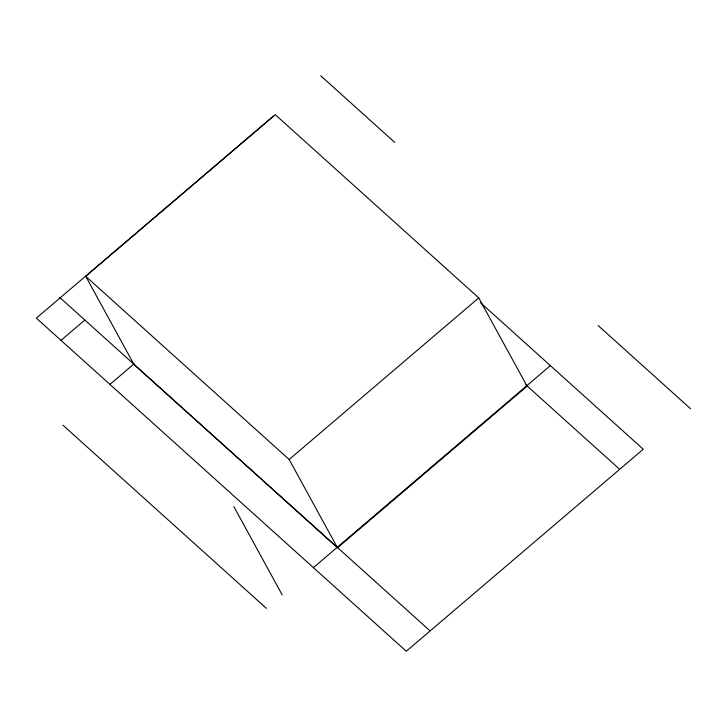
<?xml version="1.0" encoding="UTF-8"?>
<svg xmlns="http://www.w3.org/2000/svg" width="727" height="727" viewBox="0 0 727 727"><rect width="100%" height="100%" fill="white"/><g stroke="black" fill="none" stroke-linecap="round" stroke-linejoin="round"><path stroke-width="1.09" d="M273.325 116.156L36.35 318.153L406.275 651.247L643.259 449.241L480.62 302.805M85.704 276.296L275.288 114.693L478.748 297.897L527.075 386.173L337.492 547.776L134.032 364.572L85.704 276.296L289.164 459.5L337.492 547.776M61.013 340.363L84.714 320.162M110.077 384.301L134.204 363.736M289.164 459.5L478.748 297.897M313.537 567.505L550.512 365.499M320.725 75.753L394.706 142.374M598.167 325.569L690.65 408.847M525.766 384.756L619.295 468.97M59.787 297.488L429.712 630.573M62.94 425.177L266.4 608.372M233.867 506.628L282.194 594.904"/></g></svg>
